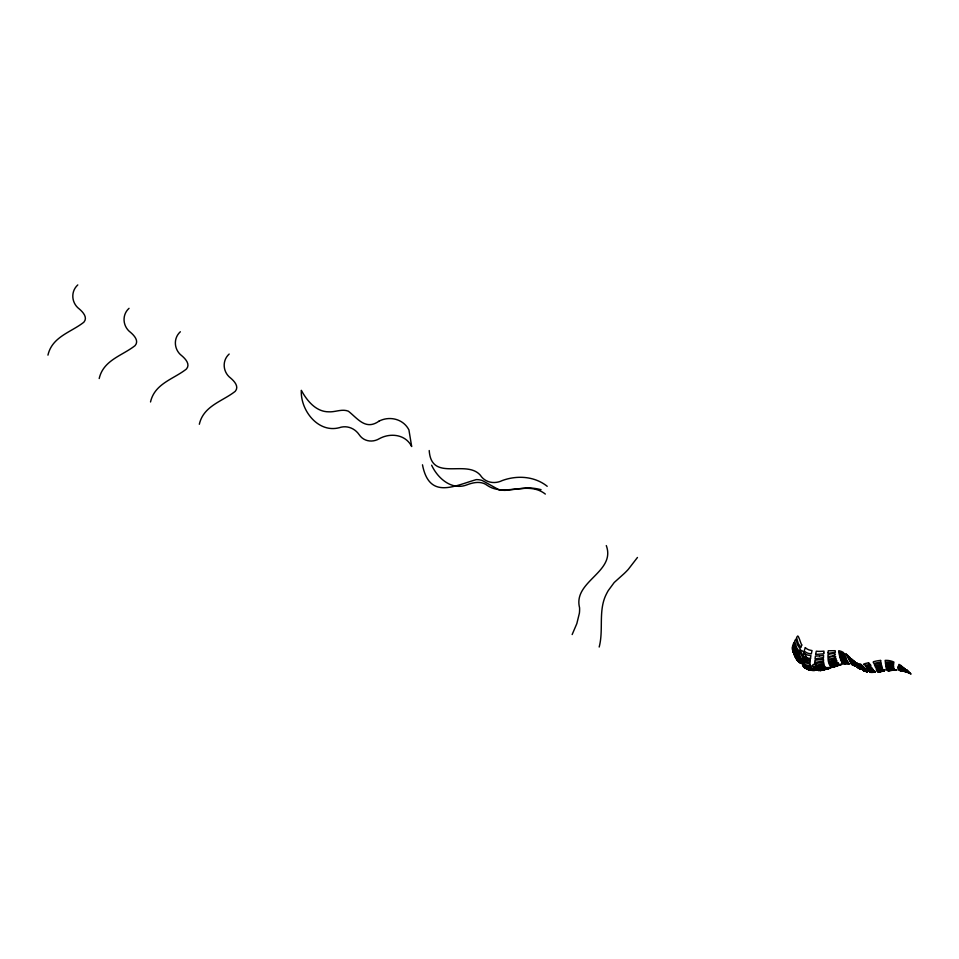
<?xml version="1.0" encoding="UTF-8"?>
<svg xmlns="http://www.w3.org/2000/svg" width="959" height="959" viewBox="0 0 959 959"><rect width="100%" height="100%" fill="white"/><g stroke="black" fill="none" stroke-linecap="round" stroke-linejoin="round"><path stroke-width="1.44" d="M898.199 667.632L898.235 668.183A28.291 26.504 -9.4 0 1 906.89 670.257M893.464 666.289L893.512 665.474A22.632 21.206 -9.4 0 0 885.66 665.019L885.9 666.229A27.176 25.461 -9.4 0 1 893.476 666.241M898.259 667.368L898.307 666.565A24.658 23.088 -9.4 0 1 907.13 670.94M893.476 664.815L893.608 663.88A19.659 18.413 -9.4 0 0 885.385 662.873L885.625 664.335M898.427 666.457L898.559 665.522A21.206 19.863 -9.4 0 1 902.994 667.716L908.233 672.199L900.681 665.294A19.719 18.473 -9.4 0 0 898.979 664.395L898.751 665.438A21.206 19.863 -9.4 0 1 903.186 667.632M599.183 647.025C603.547 630.554 598.596 612.681 605.117 596.786A60.129 56.317 -9.4 0 1 608.258 590.6L614.192 582.521L623.829 573.866A72.86 68.245 -9.4 0 0 628.313 569.334L637.459 557.467M805.344 647.613L804.949 648.716A32.222 12.443 -60.4 0 0 804.217 650.957A10.273 9.614 -9.4 0 0 808.461 653.391L811.35 653.87A30.964 12.119 -66.6 0 1 811.793 651.664L812.033 650.598L809.312 649.986A10.549 9.89 -9.4 0 1 805.332 647.625M888.957 669.67L888.753 670.065A37.821 35.423 -9.4 0 1 896.497 670.077L897.061 670.005A31.995 29.969 -9.4 0 0 889.005 669.574L889.005 669.562M47.95 355.142C52.146 336.621 71.122 332.305 83.865 322.2C87.976 317.465 82.882 312.047 79.261 308.942C71.505 303.152 70.403 291.596 77.787 284.919M99.197 378.541C103.392 360.021 122.356 355.705 135.099 345.6C139.223 340.865 134.128 335.446 130.508 332.341C122.752 326.551 121.637 314.996 129.033 308.318M150.515 401.977C154.711 383.456 173.675 379.141 186.418 369.035C190.541 364.3 185.447 358.87 181.826 355.777C174.07 349.987 172.956 338.431 180.352 331.754M199.328 424.262C203.524 405.753 222.488 401.425 235.231 391.332C239.354 386.585 234.26 381.167 230.639 378.074C222.884 372.272 221.769 360.716 229.165 354.039M572.151 634.558L576.827 623.626L579.38 613.233A37.077 34.728 -9.4 0 0 579.572 607.718C572.799 581.202 616.11 572.163 606.292 545.575M888.418 670.389L888.525 670.221A48.118 45.073 -9.4 0 1 894.483 669.861L894.483 669.885M884.438 670.737L884.582 670.545A56.233 52.673 -9.4 0 0 883.275 670.665L878.108 671.408M826.131 667.536L824.32 668.699M835.409 666.385L839.521 664.887A40.11 37.569 -9.4 0 1 840.54 664.587L842.122 664.227L839.628 664.911M835.78 666.205L833.767 666.961L835.577 666.265M831.645 667.392L832.88 666.721L831.992 666.973A18.617 6.186 -70.4 0 1 831.177 666.745L839.161 664.215L832.472 666.781A18.82 17.634 -9.4 0 1 826.131 667.632M836.02 665.954L839.353 664.839M827.066 668.723L827.557 668.531A18.617 6.186 -70.4 0 1 826.754 668.315L818.279 670.473A15.332 5.994 -66.6 0 0 819.382 670.521L820.472 670.485M838.55 665.114L833.323 666.996A22.081 7.336 -70.4 0 1 832.376 667.08L840.06 664.527M827.149 668.891L821.971 669.909A26.217 10.261 -66.6 0 0 822.726 669.574L823.541 669.13A13.977 13.09 -9.4 0 0 825.435 669.07L830.854 667.824L829.895 668.171A40.458 37.892 -9.4 0 1 827.881 668.855L823.973 669.766M838.226 665.402L835.697 666.289M836.931 665.846L838.61 665.258M837.015 665.834L835.277 666.445M838.13 665.426L839.005 665.126M838.514 665.282L839.377 664.995M838.526 665.007L840.12 664.599M838.897 665.162L839.748 664.875M839.269 665.031L840.12 664.755M839.305 664.743L841.043 664.527M840 664.803L841.187 664.443M837.627 662.609C825.807 667.932 828.216 663.28 837.459 662.309M820.041 667.056L824.404 665.63A17.957 5.97 -70.4 0 1 824.021 664.395A68.401 64.073 -9.4 0 1 822.39 664.935L817.44 666.169M820.329 667.692C832.268 663.976 818.89 670.856 816.265 669.034A12.203 4.771 -66.6 0 1 815.929 668.423L819.226 667.967M823.014 670.017L824.105 669.861M822.498 670.125L828.132 668.519A22.081 7.336 -70.4 0 0 829.091 668.423L821.288 670.137A20.427 7.996 -66.6 0 1 819.945 670.509L823.074 670.113M877.713 665.906C872.51 666.361 876.574 668.555 879.331 666.925A46.919 43.946 -9.4 0 1 881.86 666.553L881.621 665.318A40.925 38.336 -9.4 0 0 877.713 665.918M818.387 667.44L815.641 667.788A13.102 5.131 -66.6 0 1 815.258 666.373L815.797 666.349M878.732 668.771L881.081 668.375A55.394 51.882 -9.4 0 1 882.328 668.195L882.112 667.32A46.919 43.946 -9.4 0 0 879.559 667.56C877.173 667.152 873.817 669.61 877.988 668.903M821.467 670.329L822.558 670.209M880.818 671.324L883.275 671.084M881.321 671.372L880.23 671.504M880.074 671.444L882.664 671.06L879.283 671.768M880.566 671.492L878.648 671.648A42.28 39.595 -9.4 0 1 877.629 671.768M883.179 670.365L878.288 671.12A41.261 38.648 -9.4 0 1 877.269 671.252M880.374 671.612L881.609 671.432M881.513 671.456L883.683 671.024M879.475 671.648L878.768 671.744M886.907 669.897L888.142 669.73A44.761 41.92 -9.4 0 1 894.088 669.31M880.47 671.6L879.643 671.72M869.525 671.672L871.431 671.36A35.783 33.517 -9.4 0 0 873.181 671.168L874.68 670.964L874.045 671.564M882.304 671.336L883.611 671.156M881.465 671.216L882.256 671.108M879.379 671.756L878.756 671.708M883.095 671.228L884.018 671.108M879.187 671.528L878.036 671.791M888.106 670.341L888.525 670.293A37.821 35.423 -9.4 0 1 896.269 670.233L895.826 670.281A44.761 41.92 -9.4 0 0 888.286 670.557M887.674 670.689L888.681 670.617M882.999 671.144L883.91 670.904M888.094 670.629L889.113 670.569A46.703 43.742 -9.4 0 1 895.155 670.233L895.574 670.341M883.419 671.084L884.33 670.856M820.424 670.461L821.515 670.377M819.489 655.932L815.45 656.052A24.766 9.686 -66.6 0 0 815.042 658.857L823.493 657.598A25.21 8.379 -70.4 0 1 823.565 655.333L822.558 655.512A49.269 46.152 -9.4 0 1 819.501 655.944M815.618 665.474L823.841 663.52A19.636 6.521 -70.4 0 1 823.601 661.95L823.062 662.118A61.088 57.216 -9.4 0 1 821.443 662.573L814.934 663.628A15.404 6.03 -66.6 0 0 815.018 665.078M871.036 669.873L868.926 669.885A7.924 7.432 -9.4 0 1 868.087 669.778L867.499 669.082L869.525 669.106A28.039 26.253 -9.4 0 0 872.546 668.699L873.026 669.634A27.116 25.402 -9.4 0 1 871.036 669.885M814.874 662.537L823.529 660.847A22.033 7.324 -70.4 0 1 823.445 658.929L822.918 659.061A60.621 56.785 -9.4 0 1 820.808 659.552L814.994 660.188A19.204 7.516 -66.6 0 0 814.862 662.537M815.222 670.317L814.179 670.305A11.148 10.441 -9.4 0 1 809.528 669.106M812.872 670.401L811.805 670.365A10.813 10.129 -9.4 0 1 807.13 668.95L804.601 667.392A11.772 4.543 -60.4 0 1 803.738 666.937L803.127 666.277A11.028 4.268 -60.4 0 1 802.779 665.606L804.205 666.709A10.297 9.65 -9.4 0 0 808.269 668.279L810.954 668.423A12.203 4.771 -66.6 0 0 811.302 669.046L809.432 669.31A10.513 9.842 -9.4 0 1 805.284 667.955L804.301 667.32M870.52 671.959L869.645 671.887M860.499 669.166L860.319 669.142A21.637 20.271 -9.4 0 1 858.557 668.207L856.914 667.212M862.632 670.137L862.561 670.125A11.124 10.417 -9.4 0 0 866.528 671.204L866.828 671.444M807.754 659.684L810.283 659.96A19.204 7.516 -66.6 0 0 810.163 662.309L807.046 661.986A10.081 9.446 -9.4 0 1 803.222 660.2L802.359 659.456A18.653 7.204 -60.4 0 1 802.779 657.095L803.186 657.466A10.129 9.482 -9.4 0 0 806.783 659.432M541.056 489.665L537.46 488.862A53.021 49.664 -9.4 0 0 527.558 487.903L504.961 490.373L499.471 490.097L482.377 480.567A16.531 15.476 -9.4 0 0 476.215 479.632C453.751 486.117 429.248 499.639 422.475 464.803M545.335 494.065C527.702 480.255 504.782 497.194 487.376 485.47C481.298 480.723 473.398 482.341 466.793 484.894C451.665 490.684 437.628 478.229 431.646 465.211M809.528 669.094L807.034 667.416A20.451 7.9 -60.4 0 0 808.509 666.984L811.002 668.651A11.688 10.945 -9.4 0 0 816.553 669.957A20.427 7.996 -66.6 0 1 815.222 670.329M843.045 663.424L843.548 663.628A10.405 9.746 -9.4 0 1 848.679 663.4M857.322 667.056L858.185 667.584M857.166 667.104L859.06 668.123M854.949 666.121L854.541 665.882A15.991 14.972 -9.4 0 0 851.568 664.431M859.12 668.303L859.492 668.387A26.6 24.91 -9.4 0 0 860.834 669.142M859.276 668.255L858.257 667.764M804.793 667.656L805.692 668.351A10.513 9.842 -9.4 0 0 809.828 669.706L811.985 669.766A12.731 4.975 -66.6 0 0 812.848 670.257M858.461 667.332L858.233 667.2A34.956 32.738 -9.4 0 0 857.55 666.781M859.72 668.291L860.259 668.483A29.705 27.823 -9.4 0 0 861.17 669.022M859.36 667.908L858.149 667.284A34.956 32.738 -9.4 0 0 857.466 666.865M858.521 667.104L859.444 667.716M547.217 486.297C534.583 476.179 517.165 475.113 502.348 480.519C494.52 484.391 485.146 482.713 480.291 475.149C466.038 459.037 431.334 482.449 429.212 450.538M903.198 667.62L904.9 668.831M859.684 667.728L860.595 668.327A33.026 30.928 -9.4 0 0 861.29 668.759M860.259 667.74L860.559 668.075A36.874 34.536 -9.4 0 0 861.254 668.531M860.331 667.92L858.389 666.469A30.808 28.854 -9.4 0 0 857.43 665.858L857.274 665.51A33.613 31.491 -9.4 0 1 858.437 666.229L858.904 666.565M806.627 668.639L805.152 667.524A14.733 5.694 -60.4 0 0 806.327 667.536L808.317 668.95A11.184 10.477 -9.4 0 0 813.46 670.437L814.503 670.449A15.332 5.994 -66.6 0 1 813.4 670.401L810.727 670.185A10.741 10.058 -9.4 0 1 806.579 668.819M860.103 667.764L858.461 666.649A30.808 28.854 -9.4 0 0 857.502 666.037L857.526 666.109M859.684 666.984L860.151 667.308A37.185 34.824 -9.4 0 0 860.846 667.788M858.988 666.493L860.307 667.548A37.185 34.824 -9.4 0 0 861.002 668.027L861.098 668.183M859.612 667.056L858.281 665.99A33.613 31.491 -9.4 0 0 857.082 665.186M859.348 666.409L859.815 666.865A33.853 31.707 -9.4 0 0 860.499 667.356M858.425 665.846L857.718 665.33A32.726 30.664 -9.4 0 0 856.747 664.671L856.843 664.815M858.653 666.025L857.478 665.043A32.726 30.664 -9.4 0 0 856.519 664.371L856.123 663.844A33.997 31.851 -9.4 0 1 856.771 664.287L857.01 664.455M907.478 670.725L907.646 670.856A37.785 35.387 -9.4 0 0 898.991 669.933L898.787 669.718A35.615 33.361 -9.4 0 1 907.346 670.629M858.077 665.162L858.533 665.51A31.347 29.357 -9.4 0 0 859.444 666.169L858.773 665.522A29.921 28.027 -9.4 0 1 857.43 664.503L855.152 662.717L855.74 663.412A33.997 31.851 -9.4 0 1 856.459 663.928L857.478 664.815M856.926 664.287L857.706 664.983M857.849 664.995L858.844 665.858A31.347 29.357 -9.4 0 0 859.767 666.517L860.271 667.056A33.853 31.707 -9.4 0 1 859.576 666.577M857.394 664.635L858.161 665.342M804.697 667.704L804.217 667.332M854.421 661.626L857.034 664.107A29.921 28.027 -9.4 0 0 858.377 665.114L857.598 664.407A23.903 22.393 -9.4 0 1 856.015 663.172L851.184 658.713L851.952 659.504A17.789 16.663 -9.4 0 0 854.313 661.59M905.284 669.358L907.61 671.444L906.723 670.365A24.191 22.656 -9.4 0 0 898.451 666.397M855.308 662.537L855.524 662.729A23.903 22.393 -9.4 0 0 857.058 663.904L856.063 663.041A22.309 20.894 -9.4 0 1 853.978 661.326L852.947 660.415M858.221 664.407L859.144 665.21A8.847 8.283 -9.4 0 0 863.124 666.877L862.261 665.798A7.72 7.228 -9.4 0 1 858.173 664.323M802.539 664.935L803.954 666.037A10.297 9.65 -9.4 0 0 808.017 667.62L810.703 667.752A13.102 5.131 -66.6 0 1 810.319 666.349L807.658 666.181A10.177 9.53 -9.4 0 1 803.666 664.611L802.299 663.52A11.928 4.615 -60.4 0 0 802.539 664.935M859.648 665.702L860.475 666.457M894.411 669.814L894.22 669.562A44.761 41.92 -9.4 0 0 888.286 669.981L887.039 670.137L888.681 670.425A48.118 45.073 -9.4 0 1 894.639 669.993L894.987 670.221A46.703 43.742 -9.4 0 0 888.945 670.545M852.983 660.439L853.39 660.823A22.309 20.894 -9.4 0 0 855.476 662.549M860.894 666.889L861.566 667.536A11.448 10.729 -9.4 0 0 865.474 669.442M798.2 658.342L794.963 653.81L792.494 646.486A17.19 5.143 -42.3 0 1 793.009 645.071L795.227 652.072L798.284 656.447A14.397 5.562 -60.4 0 0 798.2 658.342M798.583 652.635L798.991 653.043A18.653 7.204 -60.4 0 0 798.559 655.417L795.502 651.041L793.285 644.04A20.583 6.162 -42.3 0 1 794.148 642.314L795.826 648.212L798.2 652.204M798.104 661.195L798.859 661.926A11.028 4.268 -60.4 0 1 798.475 661.195L795.49 657.442L793.177 651.617M863.651 667.284L864.443 668.183M862.405 668.423L861.937 667.92A11.448 10.729 -9.4 0 0 865.809 669.79M866.876 668.243L872.199 668.171L870.892 667.164A31.527 29.525 -9.4 0 1 868.794 667.524L866.313 667.608L866.828 668.183M864.91 668.651L865.509 669.346M797.648 660.679L799.35 662.537A11.772 4.543 -60.4 0 0 800.214 662.993L796.545 658.342L793.381 650.825A13.834 4.136 -42.3 0 1 792.865 650.286L794.256 654.47M869.082 671.084L869.106 671.108A15.548 14.565 -9.4 0 0 873.901 671.012M853.522 661.914L852.983 661.254A16.615 15.56 -9.4 0 0 848.751 658.773M797.193 660.116L797.96 661.087M874.045 671.516A21.793 20.415 -9.4 0 1 869.549 671.768L869.645 671.791M883.443 670.785L878.432 671.36A41.261 38.648 -9.4 0 1 877.413 671.492L877.509 671.624M874.452 671.887L874.392 671.803A15.296 14.325 -9.4 0 1 869.561 671.815M796.761 659.516L797.516 660.523M796.33 658.869L797.073 659.924M854.553 663.436L854.469 663.316A14.673 13.738 -9.4 0 0 850.07 661.207L850.249 661.662M841.75 661.998L842.182 662.573A11.616 10.873 -9.4 0 1 847.9 662.189M796.282 658.605L795.083 656.555M841.774 662.034L841.798 662.082A11.88 11.124 -9.4 0 1 847.624 661.662L847.888 662.249M795.898 658.174L796.641 659.277M876.994 670.809L876.97 670.761A45.816 42.915 -9.4 0 0 877.988 670.617L882.999 669.993M854.949 664.107L855.152 664.539A14.073 13.174 -9.4 0 0 850.825 662.681L850.813 662.741M848.535 663.196L848.499 663.125A11.112 10.417 -9.4 0 0 843.057 663.46M873.361 670.161L873.697 670.773A15.548 14.565 -9.4 0 1 868.854 670.892M850.957 663.077L851.136 663.4A14.133 13.234 -9.4 0 1 855.32 665.15M850.741 662.621L850.537 662.213A14.253 13.354 -9.4 0 1 854.925 664.143M841.379 661.338L841.211 661.015A11.916 11.16 -9.4 0 1 847.085 660.655L847.276 661.111M795.802 657.862L794.304 654.973M849.83 660.919L849.458 660.2M849.171 659.732L848.751 658.905M846.258 658.953L845.838 658.138M848.403 658.377L847.9 657.383A18.808 17.622 -9.4 0 1 851.88 659.984L852.623 660.739A16.615 15.56 -9.4 0 0 848.439 658.306M845.562 657.383L845.119 656.507A11.017 10.321 -9.4 0 0 839.545 655.68L839.82 657.059A11.424 10.693 -9.4 0 1 845.61 657.406L845.586 657.442M847.528 656.855L846.965 655.752M846.533 655.165L845.922 653.954M795.011 656.256L792.554 649.878M840.911 660.343L840.599 659.48A11.748 11.005 -9.4 0 1 846.485 659.444L846.869 660.26A11.916 11.16 -9.4 0 0 840.947 660.439M907.166 670.856L907.022 670.473A31.983 29.957 -9.4 0 0 898.415 669.01M886.715 669.502L886.679 669.406A41.537 38.899 -9.4 0 1 893.896 668.843M793.501 652.576L798.356 660.571A11.928 4.615 -60.4 0 1 798.116 659.157L794.879 654.625L792.422 647.313A14.948 4.471 -42.3 0 0 792.254 648.44L792.973 651.233M855.26 664.779L855.284 664.851A14.073 13.174 -9.4 0 0 850.933 662.921M793.297 652.24L792.542 649.555M893.752 668.447L893.668 668.051A33.577 31.443 -9.4 0 0 886.308 668.267L886.548 669.022A41.537 38.899 -9.4 0 1 893.776 668.507L893.776 668.543M880.638 660.487L880.865 662.189A37.557 35.183 -9.4 0 0 875.435 663.077C873.865 664.635 871.959 661.266 874.356 661.506A31.827 29.801 -9.4 0 1 880.626 660.427M874.872 671.744L874.14 671.756A24.922 23.352 -9.4 0 1 870.52 671.995M866.852 671.528A11.868 11.124 -9.4 0 1 862.824 670.137M860.679 669.19A26.6 24.91 -9.4 0 1 859.348 668.435M851.496 664.287A15.752 14.757 -9.4 0 1 855.176 666.037M849.183 663.772A9.53 8.931 -9.4 0 0 844.483 663.82L845.071 663.676A8.571 8.02 -9.4 0 1 849.266 663.916M831.609 667.308A22.093 20.702 -9.4 0 1 824.332 668.867M874.86 671.935A20.618 19.312 -9.4 0 1 869.837 672.163A15.919 14.912 -9.4 0 0 874.668 672.091A15.919 14.912 -9.4 0 1 869.765 672.079M867.212 671.779A12.695 11.892 -9.4 0 1 863.256 670.161M867.02 671.588A11.868 11.124 -9.4 0 1 862.992 670.197M851.4 663.988A14.565 13.642 -9.4 0 1 855.356 665.75M848.871 663.508A10.405 9.746 -9.4 0 0 843.752 663.76L844.148 663.772A9.53 8.931 -9.4 0 1 848.991 663.736M888.094 670.617A44.761 41.92 -9.4 0 1 895.586 670.305M874.836 672.163A17.526 16.423 -9.4 0 1 869.945 672.295M874.896 672.031A20.618 19.312 -9.4 0 1 869.873 672.259M867.38 671.815A13.378 12.527 -9.4 0 1 863.46 670.041A12.695 11.892 -9.4 0 0 867.308 671.779M857.586 666.385A32.918 30.832 -9.4 0 1 858.533 666.973L860.595 668.459A33.026 30.928 -9.4 0 0 861.278 668.891M851.22 663.532A14.133 13.234 -9.4 0 1 855.38 665.342M867.32 671.648A13.666 12.803 -9.4 0 1 863.436 669.754M867.044 671.264A13.414 12.563 -9.4 0 1 863.184 669.286M867.248 671.516A13.666 12.803 -9.4 0 1 863.364 669.622M861.182 668.351A36.874 34.536 -9.4 0 1 860.487 667.896M874.212 671.516A15.296 14.325 -9.4 0 1 869.417 671.612M866.54 670.641A12.623 11.82 -9.4 0 1 862.68 668.651M866.888 671.06A13.414 12.563 -9.4 0 1 863.028 669.094M850.393 661.854A14.253 13.354 -9.4 0 1 854.769 663.844M841.558 661.674A11.88 11.124 -9.4 0 1 847.42 661.302M906.89 670.401A28.291 26.504 -9.4 0 0 898.235 668.291L898.355 668.879A31.983 29.957 -9.4 0 1 906.962 670.269M873.289 669.981A16.83 15.764 -9.4 0 1 868.363 670.329M866.301 670.365A12.623 11.82 -9.4 0 1 862.441 668.375M849.458 660.08A15.392 14.421 -9.4 0 1 853.762 662.357L854.253 662.933A14.673 13.738 -9.4 0 0 849.854 660.847M898.199 667.452A25.665 24.047 -9.4 0 1 906.926 670.569M864.838 668.699A10.129 9.482 -9.4 0 1 860.93 666.841M849.194 659.66A15.392 14.421 -9.4 0 1 853.498 661.95M845.826 658.03A11.424 10.693 -9.4 0 0 840.036 657.718L840.36 658.881A11.748 11.005 -9.4 0 1 846.27 658.905M898.271 667.332A25.665 24.047 -9.4 0 1 906.986 670.449M863.639 667.368A8.847 8.283 -9.4 0 1 859.684 665.666M864.419 668.279A10.129 9.482 -9.4 0 1 860.511 666.421M885.625 664.347A22.632 21.206 -9.4 0 1 893.488 664.767M847.013 655.68A21.254 19.911 -9.4 0 1 850.465 658.389L851.544 659.432A18.808 17.622 -9.4 0 0 847.564 656.783M845.946 653.918A21.589 20.223 -9.4 0 1 848.511 656.232L850.07 657.778A21.254 19.911 -9.4 0 0 846.581 655.105M893.536 666.841L893.572 667.536A33.577 31.443 -9.4 0 0 886.212 667.812L885.984 666.853A27.176 25.461 -9.4 0 1 893.548 666.793M823.805 652.995L823.793 653.151A27.583 9.17 -70.4 0 0 823.745 653.762L815.618 654.482A30.964 12.119 -66.6 0 1 816.061 652.276L816.301 651.197L818.207 651.353A41.141 38.528 -9.4 0 0 822.558 651.257L823.997 651.161L823.805 652.995M828.085 652.576L828.073 652.743A27.583 9.17 -70.4 0 0 828.025 653.355L835.349 652.36L835.181 650.693L828.276 650.753L828.085 652.576M893.62 663.053L893.608 663.113A19.659 18.413 -9.4 0 0 885.373 662.106L885.145 660.379A17.897 16.759 -9.4 0 1 893.848 662.034L893.632 662.981M801.748 644.987L801.676 645.203A32.222 12.443 -60.4 0 0 800.933 647.445L798.296 643.585L796.557 637.567A29.441 8.811 -42.3 0 1 797.217 636.596C798.128 633.228 800.741 643.885 801.748 644.987M884.893 669.778L884.701 670.185A56.233 52.673 -9.4 0 0 883.323 670.413L878.156 671.084L881.741 670.065A49.76 46.607 -9.4 0 1 884.893 669.778L884.869 669.814M821.851 667.032L820.149 668.135A12.191 11.412 -9.4 0 1 814.659 666.805C809.768 665.594 814.886 662.465 816.696 665.51A13.102 12.275 -9.4 0 0 821.851 667.056M809.816 660.068C805.069 663.436 801.808 652.923 800.166 650.286C804.517 649.675 805.284 658.521 809.816 660.068M819.01 668.807L818.195 669.25A26.217 10.261 -66.6 0 1 817.428 669.586A11.688 10.945 -9.4 0 1 811.865 668.291L809.384 666.613A27.308 10.549 -60.4 0 0 810.343 666.193L811.146 665.774L813.628 667.404A12.191 11.412 -9.4 0 0 819.01 668.819M806.699 661.734L805.884 662.154A27.308 10.549 -60.4 0 1 804.925 662.573L801.065 658.126L797.432 651.029A24.323 7.276 -42.3 0 0 798.224 650.909C801.197 653.211 802.707 659.289 806.699 661.734M833.347 665.462L830.842 666.493A16.986 5.646 -70.4 0 1 830.17 665.942C833.539 664.107 845.215 660.787 833.347 665.462M826.274 668.111L817.799 670.281A12.731 4.975 -66.6 0 1 816.936 669.79L825.603 667.56A16.986 5.646 -70.4 0 0 826.274 668.111M831.729 663.089L829.103 664.096A17.957 5.97 -70.4 0 1 828.708 662.873C833.023 660.535 843.009 659.109 831.729 663.089M379.081 421.109C365.679 430.675 357.779 418.603 348.357 411.195C341.955 408.618 335.23 412.286 328.649 411.819C315.847 411.771 306.904 400.622 301.33 390.337C300.251 409.889 317.777 433.228 339.126 427.75C346.75 425.041 354.686 428.158 359.169 434.679C363.689 441.56 372.524 442.794 379.38 438.659C390.409 432.605 405.597 434.319 411.675 446.522L408.918 429.908C403.343 418.951 389.642 415.691 379.081 421.109M831.153 661.219L828.516 662.166A19.636 6.521 -70.4 0 1 828.276 660.583C832.927 658.234 842.182 657.814 831.153 661.219M829.715 659.229L828.132 659.732A22.033 7.324 -70.4 0 1 828.049 657.814C835.049 655.009 840.372 656.939 829.715 659.229M868.506 662.873C854.577 665.198 874.812 666.277 868.506 662.873M901.892 670.809L901.352 670.916A32.798 30.712 -9.4 0 1 910.295 673.218L911.05 674.081A30.592 28.65 -9.4 0 0 901.904 670.773M829.008 656.531L827.965 656.795A25.21 8.379 -70.4 0 1 828.049 654.529C836.14 652.048 839.029 655.321 829.008 656.531M870.568 665.007L869.01 665.366A38.036 35.627 -9.4 0 1 867.907 665.594C859.923 665.93 872.966 668.926 870.568 665.007M874.452 664.239L874.704 665.714L877.461 665.15A40.925 38.336 -9.4 0 1 881.369 664.539L881.141 663.089A37.557 35.183 -9.4 0 0 875.699 663.976L874.452 664.239M878.552 669.334L876.406 669.694L876.802 670.401A45.816 42.915 -9.4 0 0 877.821 670.257L882.76 669.466L882.556 668.795A55.394 51.882 -9.4 0 0 881.285 668.867L878.552 669.334M900.969 670.737L900.477 670.749A35.543 33.289 -9.4 0 1 909.3 672.307L909.947 673.026A32.798 30.712 -9.4 0 0 900.969 670.713M810.223 665.402L807.046 665.126A10.105 9.47 -9.4 0 1 803.57 663.664L802.204 662.573A14.397 5.562 -60.4 0 1 802.287 660.679L803.163 661.422A10.081 9.446 -9.4 0 0 806.975 663.208L810.091 663.532A15.404 6.03 -66.6 0 0 810.223 665.402M810.535 658.461L807.514 658.066A10.129 9.482 -9.4 0 1 803.426 655.968L803.019 655.596A25.018 9.662 -60.4 0 1 803.786 652.731A10.273 9.614 -9.4 0 0 808.041 655.165L810.93 655.656A24.766 9.686 -66.6 0 0 810.523 658.461M900.177 670.569L900.153 670.569A35.543 33.289 -9.4 0 1 909 672.139L908.569 671.672A37.629 35.243 -9.4 0 0 899.758 670.473L900.093 670.557M899.518 670.305L899.494 670.293A37.629 35.243 -9.4 0 1 908.245 671.408L907.825 671.012A37.785 35.387 -9.4 0 0 899.17 670.101L899.446 670.281M842.853 663.232L842.493 662.957A11.616 10.873 -9.4 0 1 848.092 662.465L848.307 662.933A11.112 10.417 -9.4 0 0 842.853 663.268M856.555 662.933L856.399 662.813A6.833 6.401 -9.4 0 0 860.523 663.988L861.614 665.162A7.72 7.228 -9.4 0 1 857.574 663.76L856.555 662.933M804.062 662.789L800.19 658.342L796.569 651.245A19.576 5.862 -42.3 0 1 795.407 651.269L798.811 658.629L802.587 663.208A20.451 7.9 -60.4 0 0 804.062 662.789M801.892 663.22L798.116 658.629L794.711 651.269A15.68 4.699 -42.3 0 1 793.884 651.029L797.049 658.545L800.729 663.208A14.733 5.694 -60.4 0 0 801.892 663.208M799.47 651.784L796.617 647.637L794.639 641.068A25.258 7.564 -42.3 0 1 795.862 639.054L797.6 645.071L800.238 648.931A25.018 9.662 -60.4 0 0 799.47 651.784M844.627 655.261L844.304 654.613A10.645 9.974 -9.4 0 0 839.089 653.355L839.317 654.949A11.017 10.321 -9.4 0 1 844.879 655.704L844.627 655.261M843.98 653.594L843.476 652.599A10.525 9.866 -9.4 0 0 838.681 650.753L838.861 652.564A10.645 9.974 -9.4 0 1 844.1 653.798L843.98 653.594"/></g></svg>
